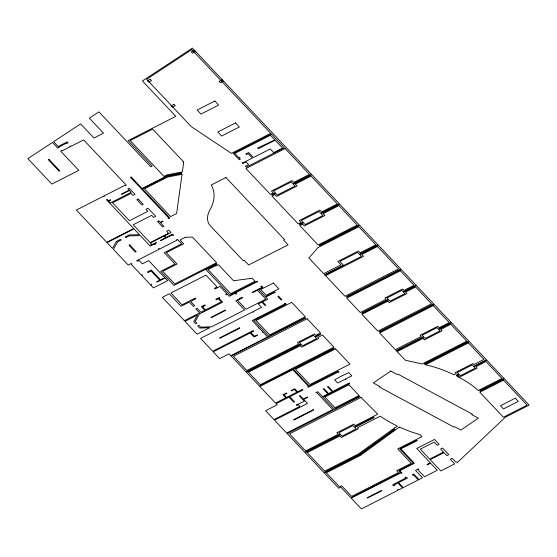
<?xml version="1.0" encoding="UTF-8"?>
<svg xmlns="http://www.w3.org/2000/svg" width="557" height="557" viewBox="0 0 557 557"><rect width="100%" height="100%" fill="white"/><g stroke="black" fill="none" stroke-linecap="round" stroke-linejoin="round"><path stroke-width="0.84" d="M181.45 172.99L181.387 173.464L167.128 176.277L142.411 188.865L169.857 217.961L168.437 218.685L168.117 218.351L168.827 217.989L130.408 177.251L131.118 176.889L142.091 188.531L166.989 175.845L181.45 172.99M182.035 174.25L176.625 213.519L170.637 216.569L144.465 188.823L167.399 177.133L182.035 174.25M183.719 162.017L182.355 171.897L166.724 174.982L163.96 176.388L130.185 140.58L152.681 129.113L183.719 162.017M116.385 241.466L112.507 248.394L107.048 242.601L133.979 228.878L139.438 234.671L129.252 234.908L125.123 237.01L125.757 237.686L129.301 235.883L140.343 235.625L150.202 246.083L154.101 244.098L154.658 244.69L155.368 244.328L154.811 243.736L156.587 242.831L156.266 242.497L151.302 245.024L150.669 244.349L151.379 243.987L150.425 242.977L163.89 236.112L165.478 237.797L160.52 240.332L160.834 240.666L172.176 234.887L172.893 235.646L173.603 235.284L172.566 234.191L166.188 237.442L164.594 235.75L170.978 232.506L168.75 230.138L166.62 231.225L168.527 233.251L150.105 242.636L133.241 224.756L151.664 215.371L153.579 217.39L155.702 216.311L148.065 208.214L145.941 209.3L147.849 211.319L129.419 220.711L112.556 202.832L130.986 193.439L132.893 195.465L135.024 194.379L129.133 188.141L127.859 188.795L129.133 190.139L121.37 194.094L121.691 194.435L129.447 190.48L131.201 192.332L110.502 202.88L108.754 201.021L110.704 200.033L110.383 199.691L108.434 200.687L107.167 199.336L106.457 199.698L133.659 228.544L106.728 242.267L76.344 210.052L103.275 196.322L104.298 196.301L103.985 195.967L124.677 185.418L124.998 185.753L126.272 185.105L83.634 139.904L71.303 146.185L70.983 145.85L69.709 146.498L70.029 146.832L62.231 150.808L61.911 150.474L60.636 151.121L78.774 170.351L51.843 184.075L27.85 158.634L52.449 142.439L57.775 148.085L59.049 147.438L58.729 147.097L66.527 143.128L66.847 143.462L68.121 142.815L67.23 141.868L58.158 146.491L53.618 141.673L80.612 123.898L93.931 138.025L103.498 133.144L89.35 118.147L98.902 111.86L150.787 166.87L152.2 166.146L128.131 140.629L175.796 116.343L142.432 80.974L192.409 48.069L311.53 174.362L292.961 183.824L291.214 181.972L273.494 191.002L275.242 192.854L271.691 194.665L272.011 194.999L275.562 193.195L277.309 195.047L295.029 186.017L293.281 184.165L311.85 174.703L339.373 203.883L320.804 213.345L319.057 211.486L301.337 220.516L303.085 222.375L299.534 224.186L299.854 224.52L303.405 222.709L305.152 224.568L322.872 215.538L321.124 213.679L339.693 204.217L359.293 225L319.453 245.296L319.767 245.637L359.606 225.334L377.938 244.767L359.369 254.229L357.615 252.377L339.895 261.407L343.397 265.111L324.265 274.866L324.578 275.2L361.437 256.422L359.683 254.57L378.252 245.108L400.845 269.059L346.482 296.756L346.802 297.097L401.165 269.393L416.114 285.247L403.219 291.819L401.869 290.392L386.983 297.974L388.333 299.408L361.758 312.95L362.078 313.285L388.654 299.743L390.004 301.177L404.89 293.595L403.54 292.16L416.434 285.588L433.694 303.885L379.338 331.589L379.658 331.923L434.014 304.226L451.274 322.524L438.38 329.096L437.022 327.662L422.143 335.251L423.494 336.686L395.853 350.771L396.173 351.105L423.814 337.02L425.165 338.454L440.044 330.872L438.693 329.438L451.595 322.865L468.855 341.163L424.232 363.902L424.552 364.236L469.175 341.504L486.435 359.801L473.534 366.374L472.183 364.939L457.297 372.529L458.655 373.963L456.301 375.16L456.622 375.495L458.968 374.297L460.326 375.731L475.205 368.149L473.854 366.715L486.755 360.142L504.015 378.44L479.758 390.798L480.078 391.139L504.329 378.781L529.15 405.092L505.429 417.179L457.318 462.547L456.677 461.878L455.974 462.233L452.284 458.327L450.334 459.316L454.658 463.904L440.838 470.944L430.171 459.636L443.992 452.597L446.832 455.605L448.782 454.616L442.592 448.051L440.643 449.039L443.511 452.089L429.691 459.128L420.298 449.172L434.119 442.126L437.175 445.363L439.118 444.375L434.474 439.445L416.727 448.496L430.262 462.846L427.073 464.475L427.393 464.81L430.582 463.187L437.259 470.268L424.504 476.771L417.827 469.69L418.885 469.147L418.572 468.806L415.522 470.359L422.519 477.781L418.975 479.591L413.726 474.021L412.312 474.745L412.883 475.351L413.593 474.989L418.265 479.946L403.24 487.605L398.568 482.647L407.564 478.059L405.823 477.098L405.113 477.46L405.719 478.101L392.608 484.785L393.611 485.85L394.885 485.196L394.453 484.743L397.858 483.01L402.537 487.967L399.132 489.7L398.701 489.248L397.426 489.895L397.858 490.348L361.396 508.931L351.209 498.139L400.789 472.872L401.298 473.415L402.008 473.053L399.745 470.658L414.345 463.215L400.803 448.865L417.221 440.678L416.789 440.218L399.78 448.886L413.315 463.243L398.721 470.679L400.469 472.538L350.889 497.798L340.856 487.159L338.726 488.238L324.237 472.872L359.766 454.77L394.822 429.517L394.335 429.287L359.356 454.477L323.916 472.538L305.173 452.667L340.612 434.606L342.047 436.124L356.215 428.904L354.788 427.386L374.172 417.506L373.851 417.172L354.468 427.052L353.034 425.527L338.865 432.754L340.292 434.272L304.86 452.326L287.217 433.625L359.926 396.57L359.606 396.236L334.242 409.158L322.851 397.085L349.74 383.376L349.267 382.875L332.947 391.439L328.177 386.377L327.467 386.739L332.244 391.801L328.7 393.604L323.923 388.542L323.213 388.904L327.989 393.966L322.531 396.744L317.755 391.689L315.847 392.664L316.801 392.671L332.71 409.541L286.639 433.019L274.552 420.194L307.506 403.4L303.69 399.355L307.659 397.336L307.339 396.995L303.37 399.021L300.028 395.477L299.318 395.839L304.317 401.131L297.229 404.744L296.206 404.772L296.839 405.44L298.26 404.723L299.847 406.408L273.981 419.588L265.612 410.718L277.163 404.828L276.084 403.686L288.979 397.113L293.817 402.238L294.528 401.876L289.689 396.751L303.015 389.963L302.437 389.35L297.619 391.808L294.757 388.772L291.179 390.596L291.499 390.937L294.368 389.468L296.909 392.17L286.563 397.44L284.021 394.746L286.89 393.284L286.57 392.943L282.991 394.767L285.852 397.802L275.506 403.08L259.82 386.447L292.78 369.653L308.467 386.286L307.756 386.642L308.327 387.254L338.057 372.104L338.377 372.438L339.088 372.076L338.196 371.136L309.17 385.924L293.483 369.291L334.2 348.543L333.887 348.209L259.506 386.105L246.41 372.229L301.121 344.344L302.479 345.779L316.655 338.559L315.297 337.124L320.79 334.325L320.477 333.984L314.983 336.783L313.626 335.349L299.457 342.576L300.808 344.01L246.09 371.888L231.141 356.034L305.521 318.131L305.201 317.796L268.878 336.303L254.02 320.547L286.124 304.192L285.233 303.245L284.523 303.607L284.843 303.941L258.552 317.344L257.522 317.365L257.842 317.706L252.168 320.595L258.852 327.676L258.497 327.857L259.423 328.282L262.925 331.993L262.57 332.174L263.245 332.334L267.604 336.95L230.821 355.7L229.073 353.841L219.646 358.645L213.22 351.829L250.211 332.982L254.034 337.027L257.571 335.223L257.257 334.882L254.424 336.331L250.922 332.62L253.755 331.171L253.184 330.566L212.642 351.223L200.555 338.405L252.474 311.948L252.787 312.282L253.498 311.927L253.177 311.586L261.505 307.346L258.323 303.969L261.867 302.166L265.048 305.542L265.759 305.18L262.577 301.803L267.75 299.172L265.731 297.034L274.239 292.697L275.262 292.676L274.629 292L265.411 296.693L258.678 289.556L262.932 287.384L261.567 285.936L260.857 286.298L261.908 287.412L252.126 292.397L252.446 292.731L257.404 290.204L265.835 299.144L245.992 309.253L237.56 300.314L242.518 297.786L242.204 297.452L239.761 298.197L240.074 298.531L235.827 300.703L244.572 309.977L211.597 326.785L200.722 327.182L198.988 325.344L197.714 325.991L199.691 328.087L209.752 327.718L197.087 334.172L185.001 321.354L197.547 314.963L193.739 321.779L195.646 323.798L196.92 323.151L195.249 321.375L199.35 314.044L222.633 302.179L219.131 298.468L219.841 298.106L219.27 297.501L215.796 299.269L216.367 299.875L218.421 298.831L221.289 301.866L205.484 309.922L202.616 306.886L205.38 305.473L204.809 304.867L201.335 306.635L204.774 310.284L200.875 312.268L197.122 308.286L195.848 308.933L199.601 312.916L184.36 320.679L162.345 297.341L169.286 293.797L181.06 306.28L189.352 302.054L193.46 306.406L194.734 305.758L190.633 301.407L195.911 298.712L195.277 298.037L182.021 304.79L170.888 292.989L205.93 275.13L217.07 286.932L214.41 288.289L215.044 288.965L219.973 286.451L226.783 293.671L225.648 294.249L226.219 294.855L227.353 294.277L229.261 296.303L235.145 293.302L235.938 294.152L236.648 293.79L235.597 292.676L256.721 281.912L257.745 281.891L257.111 281.215L229.964 295.043L205.972 269.609L216.819 264.088L216.499 263.746L173.979 285.414L160.708 271.35L175.023 264.053L164.273 252.648L181.631 243.806L177.418 239.336L176.708 239.698L177.105 240.116L159.741 248.965L159.184 248.373L158.48 248.735L159.037 249.327L136.709 260.704L137.28 261.31L139.055 260.404L142.3 263.844L148.677 260.599L164.775 277.665L160.527 279.837L151.267 270.02L147.368 272.004L147.939 272.61L151.128 270.987L159.817 280.192L156.628 281.821L156.949 282.155L165.095 278.006L167.608 280.665L153.433 287.892L150.919 285.226L151.629 284.864L151.309 284.53L150.606 284.892L141.917 275.68L142.627 275.318L142.056 274.712L141.346 275.074L131.257 264.38L131.967 264.018L131.396 263.412L128.207 265.035L113.412 249.348L117.611 241.842L121.154 240.032L120.514 239.357L116.385 241.466M318.131 247.468L308.863 257.988L323.645 273.654L341.009 264.805L337.841 261.449L358.395 250.977L360.149 252.836L375.884 244.815L358.826 226.734L318.131 247.468M399.299 427.087L360.581 455.348L326.291 472.823L339.512 486.839L341.636 485.76L351.676 496.405L398.415 472.587L396.668 470.728L411.261 463.292L397.726 448.935L421.955 436.591L420.194 434.718L410.3 431.571L399.299 427.087M394.572 427.943L358.534 453.899L324.696 471.138L307.227 452.618L339.833 436.006L341.26 437.524L358.269 428.855L357.329 427.86L380.215 416.19L388.514 421.496L397.371 426.126L394.572 427.943M390.742 371.039L373.322 382.965L379.839 386.474L379.22 386.899L453.753 426.996L454.38 426.571L460.89 430.074L478.31 418.14L471.8 414.638L472.42 414.213L397.879 374.116L397.259 374.541L390.742 371.039M191.761 49.608L146.644 79.317L191.35 126.718L231.413 153.377L270.737 133.339L191.761 49.608M194.087 50.402L191.253 51.843L192.52 53.194L195.361 51.752L194.087 50.402M150.258 79.254L147.424 80.702L148.698 82.046L151.532 80.605L150.258 79.254M49.037 159.406L48.327 159.768L59.07 171.152L59.773 170.79L49.037 159.406M173.944 104.368L171.11 105.816L172.385 107.167L175.218 105.719L173.944 104.368M221.93 79.923L219.096 81.364L220.363 82.715L223.204 81.266L221.93 79.923M214.849 101.012L197.129 110.035L200.952 114.088L218.671 105.057L214.849 101.012M235.534 122.937L217.815 131.967L221.63 136.012L239.35 126.982L235.534 122.937M138.15 199.03L136.869 199.685L141.965 205.08L143.24 204.433L138.15 199.03M271.377 134.014L233.279 153.426L239.245 159.755L240.311 159.211L239.273 158.111L239.983 157.756L239.51 157.248L238.8 157.61L234.824 153.391L270.437 135.247L274.81 139.884L257.578 148.037L258.295 148.796L275.13 140.218L282.608 148.148L273.745 152.66L270.249 148.949L253.414 157.527L248.721 152.555L245.888 153.997L246.361 154.505L248.137 153.6L252.349 158.07L243.493 162.581L243.172 162.247L242.114 162.79L242.845 163.563L246.069 161.92L248.61 164.621L245.421 166.244L246.285 167.156L284.342 147.765L271.377 134.014M225.933 177.523L211.221 185.021A67.989 36.63 -19.8 0 1 209.912 209.989A37.862 20.4 -19.8 0 0 210.713 226.219L243.249 260.711L244.168 260.251L248.624 264.972L288.087 244.857L283.638 240.137L284.55 239.67L225.933 177.523M285.093 148.559L245.964 168.499L270.347 194.351L273.188 192.903L271.44 191.051L291.993 180.572L293.741 182.431L309.476 174.411L285.093 148.559M158.829 220.962L157.554 221.609L162.644 227.005L163.918 226.358L160.5 222.73L163.124 221.394L162.804 221.059L160.179 222.396L158.829 220.962M129.697 244.92L128.987 245.282L135.428 252.112L136.138 251.75L129.697 244.92M185.404 237.261L180.106 239.963L183.685 243.757L166.327 252.606L177.077 264.004L162.762 271.301L174.759 284.021L216.576 262.709L192.416 237.101L185.404 237.261M274.782 194.588L271.941 196.036L298.19 223.872L301.031 222.424L299.283 220.565L319.836 210.093L321.584 211.945L337.319 203.932L311.071 176.096L295.335 184.116L297.083 185.968L276.53 196.447L274.782 194.588M215.691 265.661L208.026 269.56L230.744 293.65L255.057 281.264L252.203 278.242L233.578 280.742L218.448 264.7L215.977 265.961L215.691 265.661M302.625 224.109L299.777 225.557L318.11 244.983L357.239 225.049L338.907 205.617L323.178 213.637L324.926 215.489L304.373 225.961L302.625 224.109M273.452 283.026L260.732 289.508L266.197 295.294L278.918 288.811L273.452 283.026M225.258 310.082L210.908 317.393L211.221 317.734L225.578 310.416L225.258 310.082M278.604 296.213L277.894 296.575L281.188 300.063L281.891 299.701L278.604 296.213M377.472 246.5L361.737 254.521L363.491 256.373L325.573 275.694L344.957 296.247L398.603 268.906L377.472 246.5M239.399 327.85L219.549 337.967L219.869 338.301L239.712 328.191L239.399 327.85M291.687 302.354L256.074 320.505L269.658 334.903L305.271 316.759L291.687 302.354M400.379 270.793L346.733 298.127L360.282 312.498L386.147 299.311L384.929 298.023L402.648 288.992L403.999 290.427L414.06 285.295L400.379 270.793M307.123 318.715L233.446 356.257L246.876 370.496L298.754 344.059L297.403 342.625L314.413 333.956L315.763 335.391L320.547 332.954L307.123 318.715M300.341 345.744L248.464 372.18L260.286 384.713L333.956 347.171L322.538 335.063L317.755 337.5L318.708 338.51L301.699 347.178L300.341 345.744M387.874 301.142L362.001 314.322L377.876 331.15L431.529 303.816L415.654 286.987L405.593 292.112L406.944 293.546L389.225 302.576L387.874 301.142M335.551 348.856L295.537 369.242L309.957 384.525L349.963 364.139L335.551 348.856M433.235 305.619L379.582 332.961L395.359 349.692L421.231 336.505L420.089 335.3L437.809 326.27L439.16 327.704L449.221 322.573L433.235 305.619M342.423 375.62L334.611 379.853L337.633 383.056L344.901 379.352L345.925 379.331L345.605 378.997L351.808 375.836L348.786 372.626L342.423 375.62M423.028 338.419L397.162 351.599L405.273 360.198L422.206 363.972L466.801 341.211L450.815 324.258L440.747 329.389L442.098 330.823L424.385 339.854L423.028 338.419M348.961 384.776L324.905 397.037L335.022 407.766L359.084 395.505L348.961 384.776M313.396 409.646L293.546 419.755L293.866 420.096L313.709 409.98L313.396 409.646M360.978 397.447L289.536 433.854L305.64 450.933L338.238 434.321L336.811 432.803L353.82 424.135L355.248 425.652L377.785 414.171L360.978 397.447M468.395 342.896L425.464 364.772C435.344 366.959 444.911 370.384 454.018 374.77L456.246 373.636L455.243 372.57L472.963 363.547L473.889 364.522L483.949 359.39L468.395 342.896M458.188 375.697L456.984 376.309C464.629 380.132 471.995 384.727 478.254 390.568L501.961 378.488L485.969 361.535L475.908 366.666L477.258 368.1L459.539 377.131L458.188 375.697M503.549 380.173L479.849 392.253L503.389 417.221L527.096 405.141L503.549 380.173M515.316 398.158L500.43 405.74L503.451 408.942L518.337 401.36L515.316 398.158M381.482 490.452L367.126 497.77L367.446 498.104L381.796 490.794L381.482 490.452"/></g></svg>
